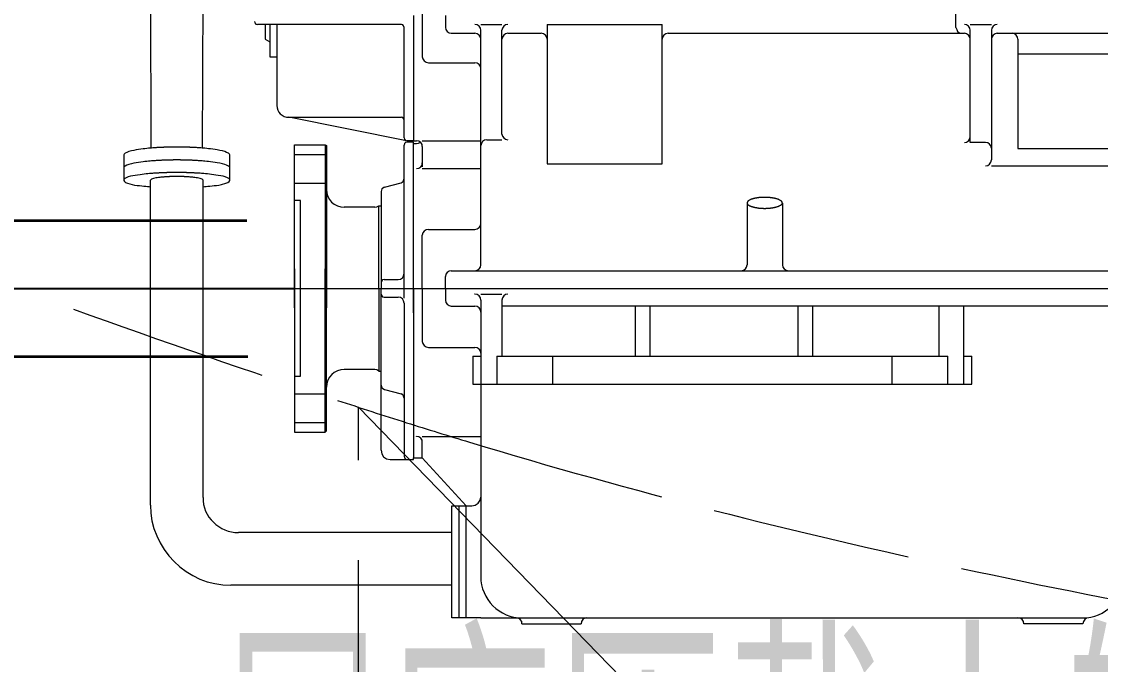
# Model space of a CAD drawing. Extents: x -550205 to -490805, y -239464 to -155364.
# Drawn here: x -529595 to -528244, y -178023 to -177218 of the extents above; entities that cross this region are included whole.
import ezdxf

# ---------------------------------------------------------------- set-up
doc = ezdxf.new("R2010")
doc.units = 0
doc.header["$LTSCALE"] = 500
doc.header["$MEASUREMENT"] = 0
for name, pattern in [('CENTER', [2, 1.25, -0.25, 0.25, -0.25]), ('CENTER2', [1.125, 0.75, -0.125, 0.125, -0.125]), ('点划线 ____ _ ____ _ ____ _ ____ _ ____ _ ____', [2.56, 2, -0.25, 0.06, -0.25]), ('虚线 __ __ __ __ __ __ __ __ __ __ __ __ __ _', [0.75, 0.5, -0.25])]:
    doc.linetypes.add(name, pattern=pattern)
doc.layers.get('0').update_dxf_attribs({"linetype": 'CONTINUOUS', "lineweight": 20})
doc.layers.add('_____1', color=160, linetype='CONTINUOUS')
for name, color, linetype, lineweight in [('DIM', 7, 'CONTINUOUS', 20), ('点划线', 5, '点划线 ____ _ ____ _ ____ _ ____ _ ____ _ ____', 20), ('虚线', 1, '虚线 __ __ __ __ __ __ __ __ __ __ __ __ __ _', 20)]:
    doc.layers.add(name, color=color, linetype=linetype, lineweight=lineweight)
doc.styles.add('中英混排2', font='romany.shx', dxfattribs={"width": 0.7, "height": 300, "bigfont": 'hztxt.shx'})

# ---------------------------------------------------------------- blocks, each defined once
blk = doc.blocks.new('dfghgf')
at = {"layer": '_____1', "color": 7, "lineweight": 0}
for p, q in [((159.9, 393.7), (159.9, 290.3)), ((-180.5, 384.8), (-180.1, 175.6)), ((-114.7, 384.8), (-115.9, 175.6)), ((828.1, 327.1), (828.1, 356.5)), ((189, 342), (189, 327.1)), ((133.7, 330.7), (-46.4, 330.7)), ((-36.7, 330.7), (-36.7, 312.1)), ((-22.2, 330.7), (-22.2, 229.3)), ((137.3, 188.6), (137.3, 327.1)), ((233, 330.7), (259.6, 330.7)), ((316.2, 330.7), (460.3, 330.7)), ((845.9, 330.7), (872.6, 330.7)), ((-36.7, 312.1), (-31.1, 308.9)), ((196.2, 319.8), (225.7, 319.8)), ((233, 29.5), (233, 323.4)), ((259.6, 193.4), (259.6, 323.4)), ((266.9, 319.8), (308.9, 319.8)), ((467.6, 319.8), (838.6, 319.8)), ((872.6, 323.4), (872.6, 161.1)), ((879.8, 319.8), (1075.7, 319.8)), ((905.7, 293.9), (1038.5, 293.9)), ((167.6, 282.6), (225.7, 282.6)), ((-7.3, 214.4), (133.7, 214.4)), ((140.1, 184.9), (-7.3, 214.4)), ((38.4, 180.1), (40, 178.9)), ((38.4, 180.1), (38.4, -24.2)), ((40, 178.9), (40, -24.2)), ((137.3, -12.1), (137.3, 179.7)), ((149, 184.9), (140.9, 184.9)), ((149, 181.7), (152.6, 181.7)), ((149, -30.7), (149, 181.7)), ((159.9, 184.9), (233, 184.9)), ((159.9, 177.7), (159.9, 152.2)), ((240.7, 186.1), (259.6, 186.1)), ((266.9, 186.1), (266.9, 186.5)), ((-214, 167.2), (-214, 135.7)), ((-81.2, 135.7), (-81.2, 167.2)), ((159.9, 150.2), (233, 150.2)), ((872.6, 153.8), (1038.5, 153.8)), ((-180.5, -271.3), (-180.5, 135.7)), ((-114.7, -261.6), (-114.7, 135.7)), ((112.7, 126.8), (133.2, 132.4)), ((108.2, 121.5), (108.2, 0)), ((100.5, 101.7), (62.2, 101.7)), ((566.5, 107), (566.5, 29.5)), ((610.9, 107), (610.9, 29.5)), ((167.6, 73.9), (225.7, 73.9)), ((159.9, 0), (159.9, 66.6)), ((0, 24.6), (0, -180.1)), ((38.4, -180.1), (38.4, 24.6)), ((40, -178.5), (40, 24.6)), ((189, 0), (189, 14.9)), ((196.2, 22.2), (1075.7, 22.2)), ((108.2, -202.7), (108.2, 0)), ((112.3, 11.3), (129.6, 11.3)), ((149, 0), (149, -212)), ((159.9, 0), (159.9, -66.2)), ((189, 0), (189, -14.5)), ((112.3, -10.9), (129.6, -10.9)), ((225.7, -7.3), (225.7, -6.9)), ((233, -7.3), (259.6, -7.3)), ((137.3, -18.2), (137.3, -210.4)), ((196.2, -22.2), (225.7, -22.2)), ((233, -14.5), (233, -361)), ((259.6, -14.5), (259.6, -84.8)), ((1075.7, -22.2), (259.6, -22.2)), ((426.8, -84.8), (426.8, -22.2)), ((445.4, -84.8), (445.4, -22.2)), ((630.7, -84.8), (630.7, -22.2)), ((648.9, -84.8), (648.9, -22.2)), ((806.7, -22.2), (806.7, -84.8)), ((837.8, -120), (837.8, -22.2)), ((167.6, -73.9), (225.7, -73.9)), ((223.3, -84.8), (233, -84.8)), ((223.3, -84.8), (223.3, -120)), ((253.2, -84.8), (253.2, -120)), ((253.2, -84.8), (818.1, -84.8)), ((323, -84.8), (323, -120)), ((748.2, -120), (748.2, -84.8)), ((818.1, -120), (818.1, -84.8)), ((837.8, -84.8), (847.9, -84.8)), ((847.9, -120), (847.9, -84.8)), ((100.5, -101.4), (62.2, -101.4)), ((223.3, -120), (847.9, -120)), ((112.7, -126.4), (133.2, -132)), ((0, -180.1), (38.4, -180.1)), ((38.4, -180.1), (40, -178.5)), ((152.6, -185.3), (152.6, -184.9)), ((159.9, -185.3), (233, -185.3)), ((159.9, -212), (214.8, -272.1)), ((205.9, -412.7), (205.9, -272.1)), ((214.8, -412.7), (214.8, -272.1)), ((197, -305.7), (-70.3, -305.7)), ((197, -371.5), (-79.9, -371.5)), ((233, -412.7), (986.8, -412.7)), ((284.7, -419.9), (358.6, -419.9)), ((986.8, -419.9), (912.9, -419.9))]:
    blk.add_line(p, q, dxfattribs=at)
at = {"layer": '_____1', "color": 6, "lineweight": 0}
for p, q in [((0, 168), (40, 168)), ((0, 132), (40, 132)), ((7.3, 110.2), (0, 110.2)), ((0, -132), (40, -132)), ((0, -168), (40, -168))]:
    blk.add_line(p, q, dxfattribs=at)
at = {"layer": '_____1', "color": 7, "lineweight": 0}
for points in [[(149, 342), (149, 184.9), (152.6, 184.9)], [(-50.1, 334.3), (-49.7, 332.7), (-48.5, 331.1), (-46.4, 330.7)], [(-31.1, 330.7), (-31.1, 290.3), (-22.2, 290.3)], [(137.3, 327.1), (136.5, 329.1), (135.3, 330.3), (133.7, 330.7)], [(189, 327.1), (189.4, 324.2), (191, 321.8), (193.4, 320.2), (196.2, 319.8)], [(233, 323.4), (232.6, 326.2), (231, 328.7), (228.5, 330.3), (225.7, 330.7)], [(266.9, 330.7), (264.1, 330.3), (262.1, 328.7), (260.4, 326.2), (259.6, 323.4)], [(316.2, 330.7), (316.2, 156.3), (460.3, 156.3), (460.3, 330.7)], [(828.1, 327.1), (829, 324.2), (830.2, 321.8), (832.6, 320.2), (835.4, 319.8)], [(845.9, 323.4), (845.5, 326.2), (843.9, 328.7), (841.5, 330.3), (838.6, 330.7)], [(879.8, 330.7), (877, 330.3), (874.6, 328.7), (873, 326.2), (872.6, 323.4)], [(233, 312.1), (232.6, 314.9), (231, 317.4), (228.5, 319), (225.7, 319.8)], [(266.9, 319.8), (264.1, 319), (262.1, 317.4), (260.4, 314.9), (259.6, 312.1)], [(316.2, 312.1), (315.8, 314.9), (314.1, 317.4), (311.7, 319), (308.9, 319.8)], [(467.6, 319.8), (464.7, 319), (462.3, 317.4), (460.7, 314.9), (460.3, 312.1)], [(845.9, 312.1), (845.5, 314.9), (843.9, 317.4), (841.5, 319), (838.6, 319.8)], [(865.3, 182.9), (845.9, 182.9), (845.9, 323.4)], [(879.8, 319.8), (877, 319), (874.6, 317.4), (873, 314.9), (872.6, 312.1)], [(905.7, 312.1), (905.3, 314.9), (903.6, 317.4), (901.2, 319), (898.4, 319.8)], [(905.7, 312.1), (905.7, 175.2), (1038.5, 175.2)], [(159.9, 290.3), (160.7, 287.5), (162.3, 285.1), (164.7, 283.4), (167.6, 282.6)], [(233, 275.4), (232.6, 278.2), (231, 280.6), (228.5, 282.2), (225.7, 282.6)], [(137.3, 210.8), (136.5, 212.8), (135.3, 214), (133.7, 214.4)], [(259.6, 193.4), (260.4, 190.6), (262.1, 188.6), (264.1, 186.9), (266.9, 186.1)], [(838.6, 182.9), (841.5, 183.3), (843.9, 184.9), (845.5, 187.4), (845.9, 190.2)], [(-81.2, 167.2), (-81.6, 168.4), (-82.8, 169.6), (-85.2, 170.4), (-87.6, 171.6), (-90.4, 172.4), (-93.7, 172.8), (-96.9, 173.6), (-99.7, 174), (-105.4, 174.8), (-107.8, 174.8), (-109.8, 175.2), (-112.3, 175.6), (-115.9, 175.6), (-117.5, 176), (-121.5, 176), (-122.7, 176.4), (-130.8, 176.4), (-131.2, 176.9), (-163.9, 176.9), (-164.3, 176.4), (-172.4, 176.4), (-173.2, 176), (-177.7, 176), (-179.3, 175.6), (-182.9, 175.6), (-184.9, 175.2), (-187.4, 174.8), (-189.8, 174.8), (-192.6, 174.4), (-195.4, 174), (-198.3, 173.6), (-201.5, 172.8), (-204.3, 172.4), (-207.5, 171.6), (-210, 170.4), (-212, 169.6), (-213.6, 168.4), (-214, 167.2)], [(0, -24.2), (0, 180.1), (38.4, 180.1)], [(137.3, 188.6), (137.7, 186.9), (138.9, 185.3), (140.9, 184.9)], [(140.9, 183.3), (138.9, 182.9), (137.7, 181.7), (137.3, 179.7)], [(149, 181.7), (149, 183.3), (140.9, 183.3)], [(159.9, 177.7), (159.5, 180.5), (157.9, 182.9), (155.5, 184.5), (152.6, 184.9)], [(152.6, 181.7), (155.1, 182.1), (157.5, 183.3)], [(240.7, 186.1), (237.8, 185.7), (235.4, 184.1), (233.8, 181.7), (233, 178.9)], [(872.6, 175.6), (871.8, 178.5), (870.1, 180.9), (868.1, 182.5), (865.3, 182.9)], [(-81.2, 151.4), (-81.6, 152.2), (-82.8, 153.4), (-85.2, 154.6), (-87.6, 155.5), (-90.4, 156.3), (-93.7, 157.1), (-96.9, 157.5), (-99.7, 157.9), (-105.4, 158.7), (-107.8, 159.1), (-109.8, 159.1), (-112.3, 159.5), (-113.9, 159.5), (-115.9, 159.9), (-120.3, 159.9), (-121.5, 160.3), (-127.6, 160.3), (-128.4, 160.7), (-142.9, 160.7), (-142.9, 161.1), (-152.2, 161.1), (-152.2, 160.7), (-166.4, 160.7), (-167.2, 160.3), (-173.2, 160.3), (-174.8, 159.9), (-179.3, 159.9), (-180.9, 159.5), (-182.9, 159.5), (-184.9, 159.1), (-187.4, 159.1), (-189.8, 158.7), (-192.6, 158.3), (-195.4, 157.9), (-198.3, 157.5), (-201.5, 157.1), (-204.3, 156.3), (-207.5, 155.5), (-210, 154.6), (-212, 153.4), (-213.6, 152.2), (-214, 151.4)], [(152.6, 150.2), (155.5, 150.6), (157.9, 152.2), (159.5, 154.6), (159.9, 157.5)], [(865.3, 153.8), (868.1, 154.2), (870.1, 155.9), (871.8, 158.3), (872.6, 161.1)], [(-114.7, 127.2), (-112.7, 127.6), (-110.6, 127.6), (-108.6, 128), (-106.2, 128), (-103.4, 128.4), (-100.9, 128.8), (-97.7, 129.2), (-94.9, 129.6), (-91.7, 130.4), (-86, 132), (-83.6, 132.8), (-82, 134.1), (-81.2, 135.3), (-81.2, 136.5), (-82.4, 137.7), (-84, 138.5), (-86.8, 139.7), (-89.6, 140.5), (-92.5, 140.9), (-95.7, 141.7), (-98.5, 142.1), (-101.3, 142.5), (-104.2, 142.9), (-106.6, 143.3), (-109, 143.7), (-111.4, 143.7), (-113.5, 144.1), (-116.7, 144.1), (-118.3, 144.5), (-124.8, 144.5), (-125.6, 145), (-134.9, 145), (-135.3, 145.4), (-159.9, 145.4), (-160.3, 145), (-169.6, 145), (-170.4, 144.5), (-176.9, 144.5), (-178.1, 144.1), (-181.7, 144.1), (-183.7, 143.7), (-186.1, 143.7), (-188.2, 143.3), (-191, 142.9), (-193.4, 142.5), (-196.6, 142.1), (-199.5, 141.7), (-202.7, 140.9), (-205.5, 140.5), (-208.3, 139.7), (-210.8, 138.5), (-212.8, 137.7), (-214, 136.5), (-214, 135.3), (-213.2, 134.1), (-211.6, 132.8), (-209.2, 132), (-206.3, 131.2), (-203.5, 130.4), (-200.3, 129.6), (-197, 129.2), (-194.2, 128.8), (-191.4, 128.4), (-189, 128), (-186.5, 128), (-184.1, 127.6), (-182.1, 127.6), (-180.5, 127.2)], [(-114.7, 135.7), (-115.1, 136.1), (-115.9, 136.9), (-118.3, 137.7), (-119.9, 138.1), (-121.5, 138.5), (-123.2, 138.5), (-124.8, 138.9), (-126.4, 138.9), (-127.6, 139.3), (-130.8, 139.3), (-132, 139.7), (-138.1, 139.7), (-138.5, 140.1), (-156.7, 140.1), (-157.1, 139.7), (-163.1, 139.7), (-163.9, 139.3), (-167.6, 139.3), (-168.8, 138.9), (-170.4, 138.9), (-172, 138.5), (-173.6, 138.5), (-176.9, 137.7), (-179.3, 136.9), (-180.1, 136.1), (-180.5, 135.7)], [(133.2, 132.4), (136.1, 134.1), (137.3, 137.7)], [(112.7, 126.8), (109.4, 124.8), (108.2, 121.5)], [(571.7, 111.8), (571.3, 111.4), (570.9, 111.4), (570.5, 111), (569.7, 110.6), (569.3, 110.6), (568.9, 110.2), (568.5, 109.8), (568.1, 109.8), (567.7, 109.4), (567.3, 109), (566.9, 108.6), (566.9, 108.2), (566.5, 107.8), (566.5, 106.6), (566.9, 106.2), (566.9, 105.8), (567.3, 105.4), (567.7, 105), (568.1, 104.6), (568.5, 104.2), (568.9, 104.2), (569.3, 103.8), (569.7, 103.4), (570.5, 103.4), (570.9, 103), (571.3, 103), (571.7, 102.6), (573, 102.6), (573.4, 102.2), (574.2, 102.2), (574.6, 101.7), (575.8, 101.7), (576.2, 101.3), (578.2, 101.3), (578.6, 100.9), (581, 100.9), (581, 100.5), (587.1, 100.5), (587.1, 100.1), (588.7, 100.1)], [(588.7, 100.1), (589.9, 100.1), (589.9, 100.5), (596, 100.5), (596.4, 100.9), (598.8, 100.9), (599.2, 101.3), (600.8, 101.3), (601.2, 101.7), (602.4, 101.7), (602.8, 102.2), (604, 102.2), (604.5, 102.6), (605.3, 102.6), (605.7, 103), (606.5, 103), (606.9, 103.4), (607.3, 103.4), (607.7, 103.8), (608.5, 104.2), (608.9, 104.2), (609.3, 104.6), (609.7, 105), (610.1, 105.4), (610.1, 105.8), (610.5, 106.2), (610.5, 106.6), (610.9, 107), (610.5, 107.4), (610.5, 108.2), (610.1, 108.6), (610.1, 109), (609.7, 109.4), (609.3, 109.8), (608.9, 109.8), (608.5, 110.2), (607.7, 110.6), (607.3, 110.6), (606.5, 111.4), (605.7, 111.4), (605.3, 111.8), (604.5, 111.8), (604, 112.2), (602.8, 112.2), (602.4, 112.6), (601.2, 112.6), (600.8, 113.1), (598.8, 113.1), (598.4, 113.5), (596, 113.5), (595.6, 113.9), (581.4, 113.9), (581.4, 113.5), (578.6, 113.5), (578.6, 113.1), (576.2, 113.1), (575.8, 112.6), (574.6, 112.6), (574.2, 112.2), (573.4, 112.2), (573, 111.8), (571.7, 111.8)], [(100.5, 101.7), (103, 102.2), (105.4, 103.4)], [(105.4, 0), (105.4, 103.4), (108.2, 103.4)], [(225.7, 73.9), (228.5, 74.7), (231, 76.3), (232.6, 78.3), (233, 81.2)], [(167.6, 73.9), (164.7, 73.5), (162.3, 71.9), (160.7, 69.5), (159.9, 66.6)], [(225.7, 22.2), (228.5, 23), (231, 24.6), (232.6, 26.7), (233, 29.5)], [(559.2, 22.2), (562.1, 23), (564.5, 24.6), (565.7, 26.7), (566.5, 29.5)], [(610.9, 29.5), (611.3, 26.7), (612.9, 24.6), (615.4, 23), (618.2, 22.2)], [(129.6, 11.3), (132.4, 11.7), (134.9, 13.3), (136.5, 15.7), (137.3, 18.6)], [(196.2, 22.2), (193.4, 21.8), (191, 20.2), (189.4, 17.8), (189, 14.9)], [(112.3, 11.3), (110.2, 10.9), (109, 9.3), (108.2, 7.7)], [(105.4, 0), (105.4, -103.4), (108.2, -103.4)], [(108.2, -7.3), (109, -9.3), (110.2, -10.5), (112.3, -10.9)], [(137.3, -18.2), (136.5, -15.3), (134.9, -12.9), (132.4, -11.3), (129.6, -10.9)], [(233, -14.5), (232.6, -11.7), (231, -9.3), (228.5, -7.7), (225.7, -7.3)], [(266.9, -7.3), (264.1, -7.7), (262.1, -9.3), (260.4, -11.7), (259.6, -14.5)], [(189, -14.5), (189.4, -17.4), (191, -19.8), (193.4, -21.4), (196.2, -22.2)], [(233, -29.5), (232.6, -26.7), (231, -24.2), (228.5, -22.6), (225.7, -22.2)], [(159.9, -66.2), (160.7, -69), (162.3, -71.5), (164.7, -73.1), (167.6, -73.9)], [(233, -81.2), (232.6, -78.3), (231, -75.9), (228.5, -74.3), (225.7, -73.9)], [(105.4, -103.4), (103, -101.8), (100.5, -101.4)], [(108.2, -121.1), (109.4, -124.4), (112.7, -126.4)], [(137.3, -137.3), (136.5, -134.9), (135.3, -133.2), (133.2, -132)], [(159.9, -192.6), (159.5, -189.8), (157.9, -187.4), (155.5, -185.7), (152.6, -185.3)], [(149, -212), (159.9, -212), (159.9, -192.6)], [(108.2, -202.7), (109, -207.1), (111.4, -210.8), (115.1, -213.2), (119.5, -214)], [(119.5, -214), (149, -214), (149, -212)], [(137.3, -210.4), (137.7, -212), (138.9, -213.6), (140.9, -214)], [(222.1, -272.1), (226.1, -271.3), (229.7, -268.9), (232.2, -265.3), (233, -261.2)], [(233, -412.7), (197, -412.7), (197, -272.1), (222.1, -272.1)], [(284.7, -419.9), (284.3, -417.1), (282.6, -414.7), (280.2, -413.1), (277.4, -412.7)], [(365.8, -412.7), (363, -413.1), (361, -414.7), (359.4, -417.1), (358.6, -419.9)], [(912.9, -419.9), (912.5, -417.1), (910.9, -414.7), (908.5, -413.1), (905.7, -412.7)], [(994.5, -412.7), (991.7, -413.1), (989.3, -414.7), (987.6, -417.1), (986.8, -419.9)]]:
    blk.add_lwpolyline(points, dxfattribs=at)
at = {"layer": '_____1', "color": 6, "lineweight": 0}
blk.add_lwpolyline([(0, -109.8), (7.3, -109.8), (7.3, 110.2)], dxfattribs=at)
at = {"layer": '_____1', "color": 7, "lineweight": 0}
for points in [[(-22.2, 229.3), (-22.3, 220.9), (-15.6, 214.6), (-7.3, 214.4)], [(40, 124), (39.7, 111.6), (49.9, 101.6), (62.2, 101.7)], [(62.2, -101.4), (49.8, -101.3), (39.9, -111.1), (40, -123.6)], [(-114.7, -261.6), (-115.4, -285.7), (-94.1, -306.2), (-70.3, -305.7)], [(-180.5, -271.3), (-181.3, -325.4), (-134.1, -372.6), (-79.9, -371.5)], [(233, -361), (233.1, -388.9), (256.5, -412.9), (284.7, -412.7)], [(986.8, -412.7), (1014.9, -413), (1038.7, -389), (1038.5, -361)]]:
    blk.add_open_spline(points, degree=3, dxfattribs=at)
at = {"layer": 'DIM', "color": 5, "linetype": 'CENTER2', "ltscale": 15}
blk.add_line((0, 0), (1726, 0.2), dxfattribs=at)

msp = doc.modelspace()

# ---------------------------------------------------------------- linework, layer by layer
msp.add_line((-534448.6, -177551.9), (-526563.5, -177551.9))
at = {"color": 5, "linetype": 'CENTER', "lineweight": -3, "ltscale": 5}
msp.add_line((-530929.6, -177551.9), (-529253.1, -177551.9), dxfattribs=at)
at = {"color": 1}
msp.add_open_spline([(-527654.4, -178876.7), (-528146.5, -178720.8), (-529041.2, -178437.4), (-530262.3, -177879.6), (-531367.7, -177404.8), (-532514.8, -176778.5), (-533830.6, -176368.3), (-535348.2, -176038.8), (-537187.2, -175849.4), (-538555.9, -175713.5), (-539368.6, -175632.9)], degree=3, knots=[0, 0, 0, 0, 1547.186297, 2812.149165, 4023.075505, 5156.258497, 6723.19083, 8134.63739, 9811.868744, 12262.423735, 12262.423735, 12262.423735, 12262.423735], dxfattribs=at)
msp.add_rational_spline([(-525253.4, -179376.7), (-525410, -179376.8), (-525566.5, -179376.1), (-525723.1, -179375.3), (-525879.7, -179373), (-525897.2, -179372.7), (-525914.6, -179372.4), (-526071.3, -179369.8), (-526227.8, -179364.8), (-526384.4, -179359.7), (-526540.8, -179351.7), (-526697.3, -179343.8), (-526853.6, -179332.4), (-527009.9, -179320.9), (-527165.8, -179305.6), (-527321.9, -179290.2), (-527477.4, -179270.4), (-527502.3, -179267.2), (-527527.1, -179263.9), (-527682.8, -179243.3), (-527837.7, -179217.8), (-527992.7, -179192.3), (-528146.9, -179161.7), (-528301, -179131), (-528454.1, -179095), (-528607.1, -179059), (-528758.9, -179017.4), (-528910.6, -178975.9), (-529060.7, -178928.4), (-529100.2, -178915.9), (-529139.6, -178903), (-529208.9, -178880.4), (-529277.7, -178856.3), (-529441.2, -178798.9), (-529602, -178733.9), (-529763, -178669), (-529922, -178599), (-530081.2, -178528.9), (-530239.2, -178456), (-530368.7, -178396.2), (-530498.1, -178335.9), (-530625.2, -178276.8), (-530752.1, -178217.2), (-530909.4, -178143.1), (-531066.2, -178067.6), (-531222.9, -177992.2), (-531379.5, -177916.3), (-531483.8, -177865.8), (-531588.2, -177815.5), (-531744.9, -177739.9), (-531902, -177665.4), (-532059.2, -177590.9), (-532217, -177517.9), (-532290.7, -177483.9), (-532364.6, -177450.2), (-532522.8, -177378.2), (-532682, -177308.8), (-532697.9, -177301.9), (-532713.7, -177295.1), (-532858.7, -177232.3), (-533004.7, -177172.3), (-533150.7, -177112.4), (-533297.9, -177055.5), (-533445, -176998.7), (-533593.3, -176945.4), (-533741.5, -176892.1), (-533891, -176842.5), (-533934, -176828.3), (-533977.1, -176814.3), (-534039.7, -176794.1), (-534102.5, -176774.7), (-534252.8, -176728), (-534404.2, -176685.6), (-534555.6, -176643.1), (-534708, -176604.7), (-534860.4, -176566.2), (-535013.6, -176531.7), (-535166.9, -176497.2), (-535320.9, -176466.4), (-535455, -176439.6), (-535589.6, -176415.6), (-535744.1, -176388), (-535899.1, -176363.9), (-536054, -176339.9), (-536209.4, -176319), (-536364.7, -176298.2), (-536520.4, -176280.3), (-536640.6, -176266.5), (-536761, -176254.2), (-536916.8, -176238.4), (-537072.9, -176225.2), (-537137.5, -176219.7), (-537202.1, -176214.7), (-537358.3, -176202.6), (-537514.6, -176192.8), (-537670.9, -176183), (-537827.3, -176175.2), (-537983.7, -176167.4), (-538140.2, -176161.2), (-538296.7, -176155), (-538453.2, -176150.1), (-538592.8, -176145.6), (-538732.4, -176141.8), (-538888.9, -176137.6), (-539045.5, -176134), (-539202, -176130.4), (-539358.6, -176127.5)], [1, 0.999997213467, 1, 0.999987684719, 1, 0.999999745918, 1, 0.999973205557, 1, 0.999960741259, 1, 0.99994584221, 1, 0.999928519209, 1, 0.999908841189, 1, 0.999997351, 1, 0.99988893694, 1, 0.999876646495, 1, 0.999863100387, 1, 0.999848262339, 1, 0.999832132571, 1, 0.999987600445, 1, 0.999952240743, 1, 0.999760607192, 1, 0.999884174441, 1, 0.999963189801, 1, 0.999998118697, 1, 0.999997559376, 1, 0.999991669473, 1, 0.999999291967, 1, 0.999999629852, 1, 0.999995360277, 1, 0.999988762689, 1, 0.999996027445, 1, 0.999969503805, 1, 0.999999561584, 1, 0.999957809261, 1, 0.999948601032, 1, 0.999938354824, 1, 0.999927056323, 1, 0.999993312569, 1, 0.999985034126, 1, 0.999915154502, 1, 0.99992122665, 1, 0.999926933707, 1, 0.999932276651, 1, 0.999952207607, 1, 0.9999434909, 1, 0.999951928162, 1, 0.999959682193, 1, 0.999979726722, 1, 0.999969071114, 1, 0.999994835578, 1, 0.99997437685, 1, 0.999982049327, 1, 0.999988357275, 1, 0.999993300224, 1, 0.999997437047, 1, 0.999997968918, 1, 0.999998072724, 1], degree=2, knots=[0, 0, 0, 0.0047215, 0.0047215, 0.0146473, 0.0146473, 0.016073, 0.016073, 0.0307139, 0.0307139, 0.048436, 0.048436, 0.0692511, 0.0692511, 0.0931645, 0.0931645, 0.1201697, 0.1201697, 0.1247732, 0.1247732, 0.1545813, 0.1545813, 0.1859954, 0.1859954, 0.2190896, 0.2190896, 0.2539311, 0.2539311, 0.2905777, 0.2905777, 0.3005375, 0.3005375, 0.3200843, 0.3200843, 0.3638475, 0.3638475, 0.394288, 0.394288, 0.4114485, 0.4114485, 0.415328, 0.415328, 0.4197467, 0.4197467, 0.4279103, 0.4279103, 0.4302903, 0.4302903, 0.4320111, 0.4320111, 0.4381035, 0.4381035, 0.447585, 0.447585, 0.4532224, 0.4532224, 0.468842, 0.468842, 0.4707148, 0.4707148, 0.4890867, 0.4890867, 0.5093647, 0.5093647, 0.531572, 0.531572, 0.5557289, 0.5557289, 0.5630433, 0.5630433, 0.5739853, 0.5739853, 0.6000385, 0.6000385, 0.6251422, 0.6251422, 0.6493194, 0.6493194, 0.6725959, 0.6725959, 0.6921495, 0.6921495, 0.7134116, 0.7134116, 0.7330222, 0.7330222, 0.7509817, 0.7509817, 0.763717, 0.763717, 0.779447, 0.779447, 0.7858747, 0.7858747, 0.800192, 0.800192, 0.8121756, 0.8121756, 0.8218266, 0.8218266, 0.8291477, 0.8291477, 0.8336758, 0.8336758, 0.8377067, 0.8377067, 0.8416333, 0.8416333, 0.8416333])
at = {"layer": 'DIM', "color": 1, "lineweight": 35}
for p, q in [((-529693.2, -177466.9), (-529313.1, -177466.9)), ((-529693.2, -177636.9), (-529311.8, -177636.9))]:
    msp.add_line(p, q, dxfattribs=at)
at = {"layer": '点划线'}
for p, q in [((-537426.5, -177551.9), (-528020.6, -177551.9)), ((-529173.1, -177700.6), (-527673.1, -179243.5))]:
    msp.add_line(p, q, dxfattribs=at)
at = {"layer": '虚线'}
msp.add_line((-529173.1, -178892), (-529173.1, -177700.6), dxfattribs=at)
msp.add_lwpolyline([(-526173.1, -178176.7, -0.005167), (-526473.2, -178160, -0.005269), (-526790.3, -178135.7, -0.00507), (-527107, -178104.9, -0.004871), (-527423.4, -178067.7, -0.000783), (-527475.5, -178061, -0.005425), (-527791.2, -178016.4, -0.006814), (-528105.6, -177964.2, -0.008224), (-528418.1, -177902.5, -0.009654), (-528727.8, -177829.9, -0.01109), (-529034.1, -177744.4, -0.003112), (-529113, -177720, -0.002806), (-529199.5, -177692, -0.007186), (-529530.1, -177577.7, -0.006279), (-529857.7, -177454.6, -0.005378), (-530182.3, -177323.9, -0.006467), (-530490.6, -177191.7)], format="xyb", dxfattribs=at)

# ---------------------------------------------------------------- block references
at = {"color": 3, "linetype": 'Continuous'}
msp.add_blockref('dfghgf', (-529253.1, -177551.9), dxfattribs=at)

# ---------------------------------------------------------------- texts
at = {"color": 1, "lineweight": 20, "ltscale": 2, "style": '中英混排2', "width": 0.7}
msp.add_text('尾底压载水舱(左、右)', height=300, dxfattribs=at).set_placement((-529350, -178297.4))

doc.saveas('drawing.dxf')
